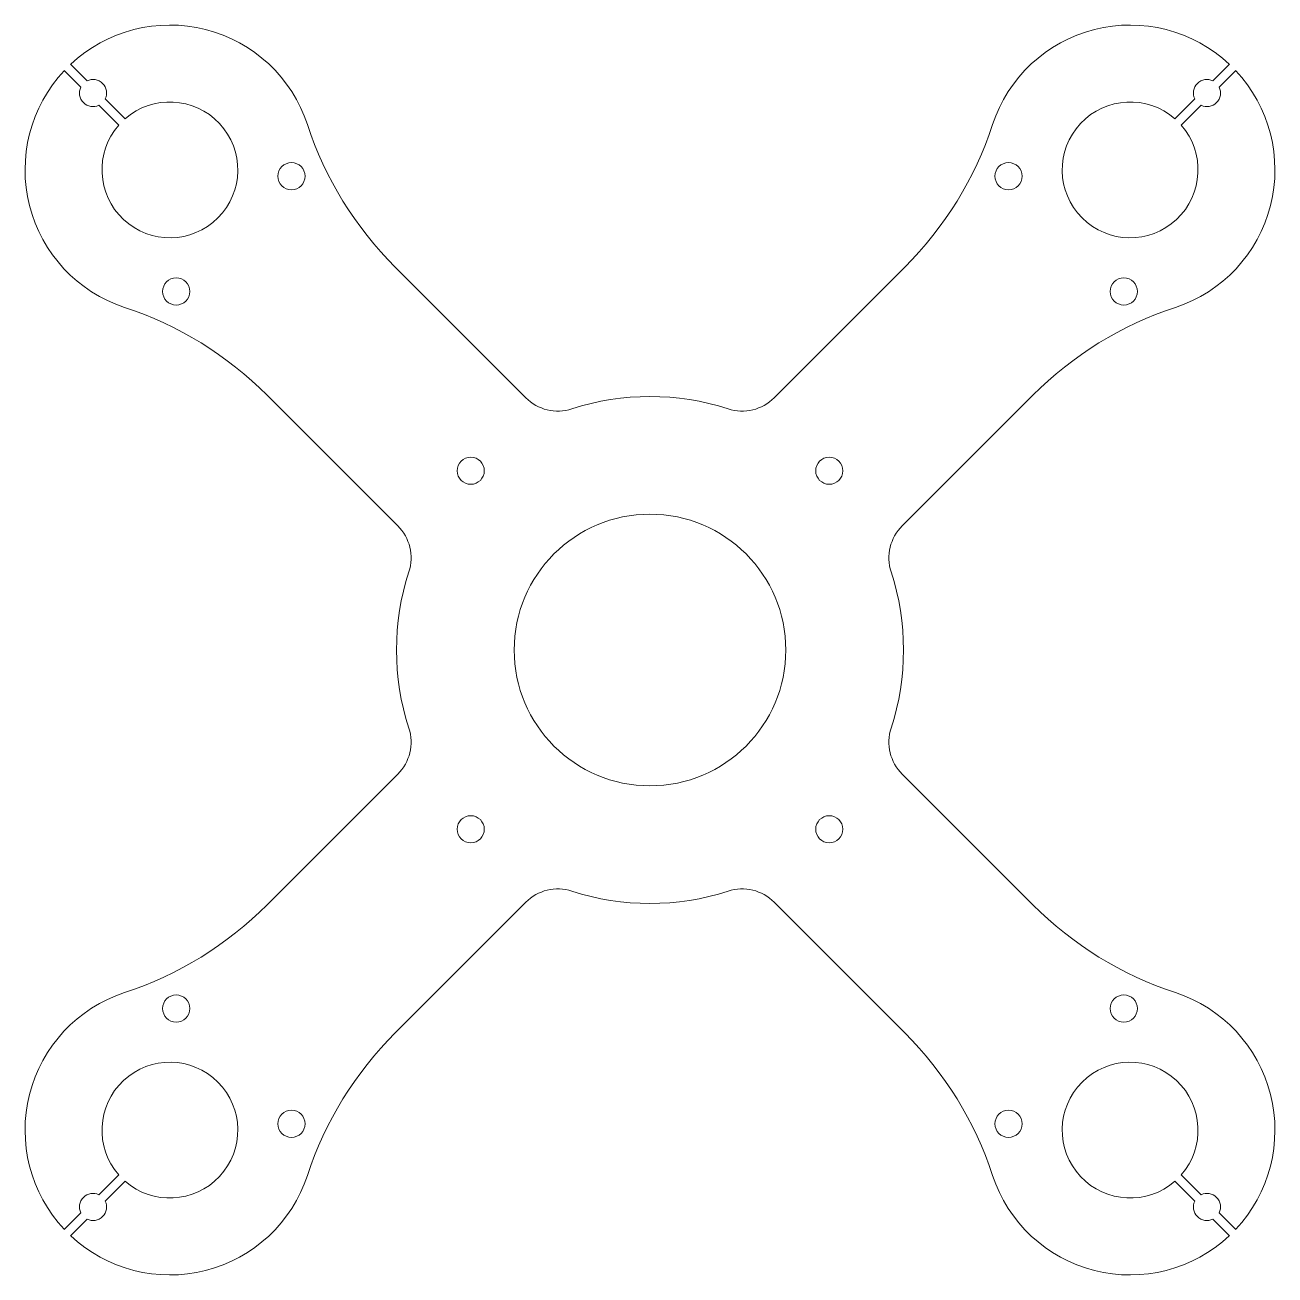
# Model space of a CAD drawing. Header units: millimetres. Extents: x -69 to 69, y -69 to 69.
import ezdxf

# ---------------------------------------------------------------- set-up
doc = ezdxf.new("R2010")
doc.units = ezdxf.units.MM

msp = doc.modelspace()

# ---------------------------------------------------------------- linework, layer by layer
at = {"color": 7, "linetype": 'Continuous', "lineweight": 15}
for p, q in [((-64.69, 63.99), (-62.87, 62.16)), ((-62.16, 62.87), (-63.99, 64.69)), ((63.99, 64.69), (62.16, 62.87)), ((62.87, 62.16), (64.69, 63.99)), ((-57.97, 58.68), (-60.16, 60.87)), ((60.16, 60.87), (57.97, 58.68)), ((-60.87, 60.16), (-58.68, 57.97)), ((58.68, 57.97), (60.87, 60.16)), ((-13.71, 27.86), (-28.13, 42.27)), ((28.13, 42.27), (13.71, 27.86)), ((-42.27, 28.13), (-27.86, 13.71)), ((27.86, 13.71), (42.27, 28.13)), ((-27.86, -13.71), (-42.27, -28.13)), ((42.27, -28.13), (27.86, -13.71)), ((-28.13, -42.27), (-13.71, -27.86)), ((13.71, -27.86), (28.13, -42.27)), ((-58.68, -57.97), (-60.87, -60.16)), ((60.87, -60.16), (58.68, -57.97)), ((-60.16, -60.87), (-57.97, -58.68)), ((57.97, -58.68), (60.16, -60.87)), ((-62.87, -62.16), (-64.69, -63.99)), ((-63.99, -64.69), (-62.16, -62.87)), ((62.16, -62.87), (63.99, -64.69)), ((64.69, -63.99), (62.87, -62.16))]:
    msp.add_line(p, q, dxfattribs=at)
for centre, radius in [((-39.6, 52.33), 1.5), ((39.6, 52.33), 1.5), ((-52.33, 39.6), 1.5), ((52.33, 39.6), 1.5), ((-19.8, 19.8), 1.5), ((19.8, 19.8), 1.5), ((0, 0), 15), ((-19.8, -19.8), 1.5), ((19.8, -19.8), 1.5), ((-52.33, -39.6), 1.5), ((52.33, -39.6), 1.5), ((-39.6, -52.33), 1.5), ((39.6, -52.33), 1.5)]:
    msp.add_circle(centre, radius, dxfattribs=at)
for centre, radius, start, end in [((53.03, 53.03), 16, 46.7908, 161.7655), ((-53.03, 53.03), 16, 18.2345, 133.2092), ((-53.03, 53.03), 16, 136.7908, 251.7655), ((53.03, 53.03), 16, 288.2345, 43.2092), ((-61.52, 61.52), 1.5, 154.4712, 295.5288), ((-61.52, 61.52), 1.5, 334.4712, 115.5288), ((61.52, 61.52), 1.5, 64.4712, 205.5288), ((61.52, 61.52), 1.5, 244.4712, 25.5288), ((-53.03, 53.03), 7.5, 138.8226, 131.1774), ((53.03, 53.03), 7.5, 48.8226, 41.1774), ((0.15, 70.56), 40, 198.2345, 225), ((-0.15, 70.56), 40, 315, 341.7655), ((-70.56, -0.15), 40, 45, 71.7655), ((70.56, -0.15), 40, 108.2345, 135), ((-10.18, 31.39), 5, 225, 287.9643), ((0, 0), 28, 72.0357, 107.9643), ((10.18, 31.39), 5, 252.0357, 315), ((-31.39, 10.18), 5, 342.0357, 45), ((31.39, 10.18), 5, 135, 197.9643), ((0, 0), 28, 162.0357, 197.9643), ((0, 0), 28, 342.0357, 17.9643), ((-31.39, -10.18), 5, 315, 17.9643), ((31.39, -10.18), 5, 162.0357, 225), ((-10.18, -31.39), 5, 72.0357, 135), ((0, 0), 28, 252.0357, 287.9643), ((10.18, -31.39), 5, 45, 107.9643), ((-70.56, 0.15), 40, 288.2345, 315), ((70.56, 0.15), 40, 225, 251.7655), ((-53.03, -53.03), 16, 108.2345, 223.2092), ((53.03, -53.03), 16, 316.7908, 71.7655), ((0.15, -70.56), 40, 135, 161.7655), ((-0.15, -70.56), 40, 18.2345, 45), ((-53.03, -53.03), 7.5, 228.8226, 221.1774), ((53.03, -53.03), 7.5, 318.8226, 311.1774), ((-53.03, -53.03), 16, 226.7908, 341.7655), ((53.03, -53.03), 16, 198.2345, 313.2092), ((-61.52, -61.52), 1.5, 64.4712, 205.5288), ((61.52, -61.52), 1.5, 334.4712, 115.5288), ((-61.52, -61.52), 1.5, 244.4712, 25.5288), ((61.52, -61.52), 1.5, 154.4712, 295.5288)]:
    msp.add_arc(centre, radius, start, end, dxfattribs=at)

doc.saveas('drawing.dxf')
